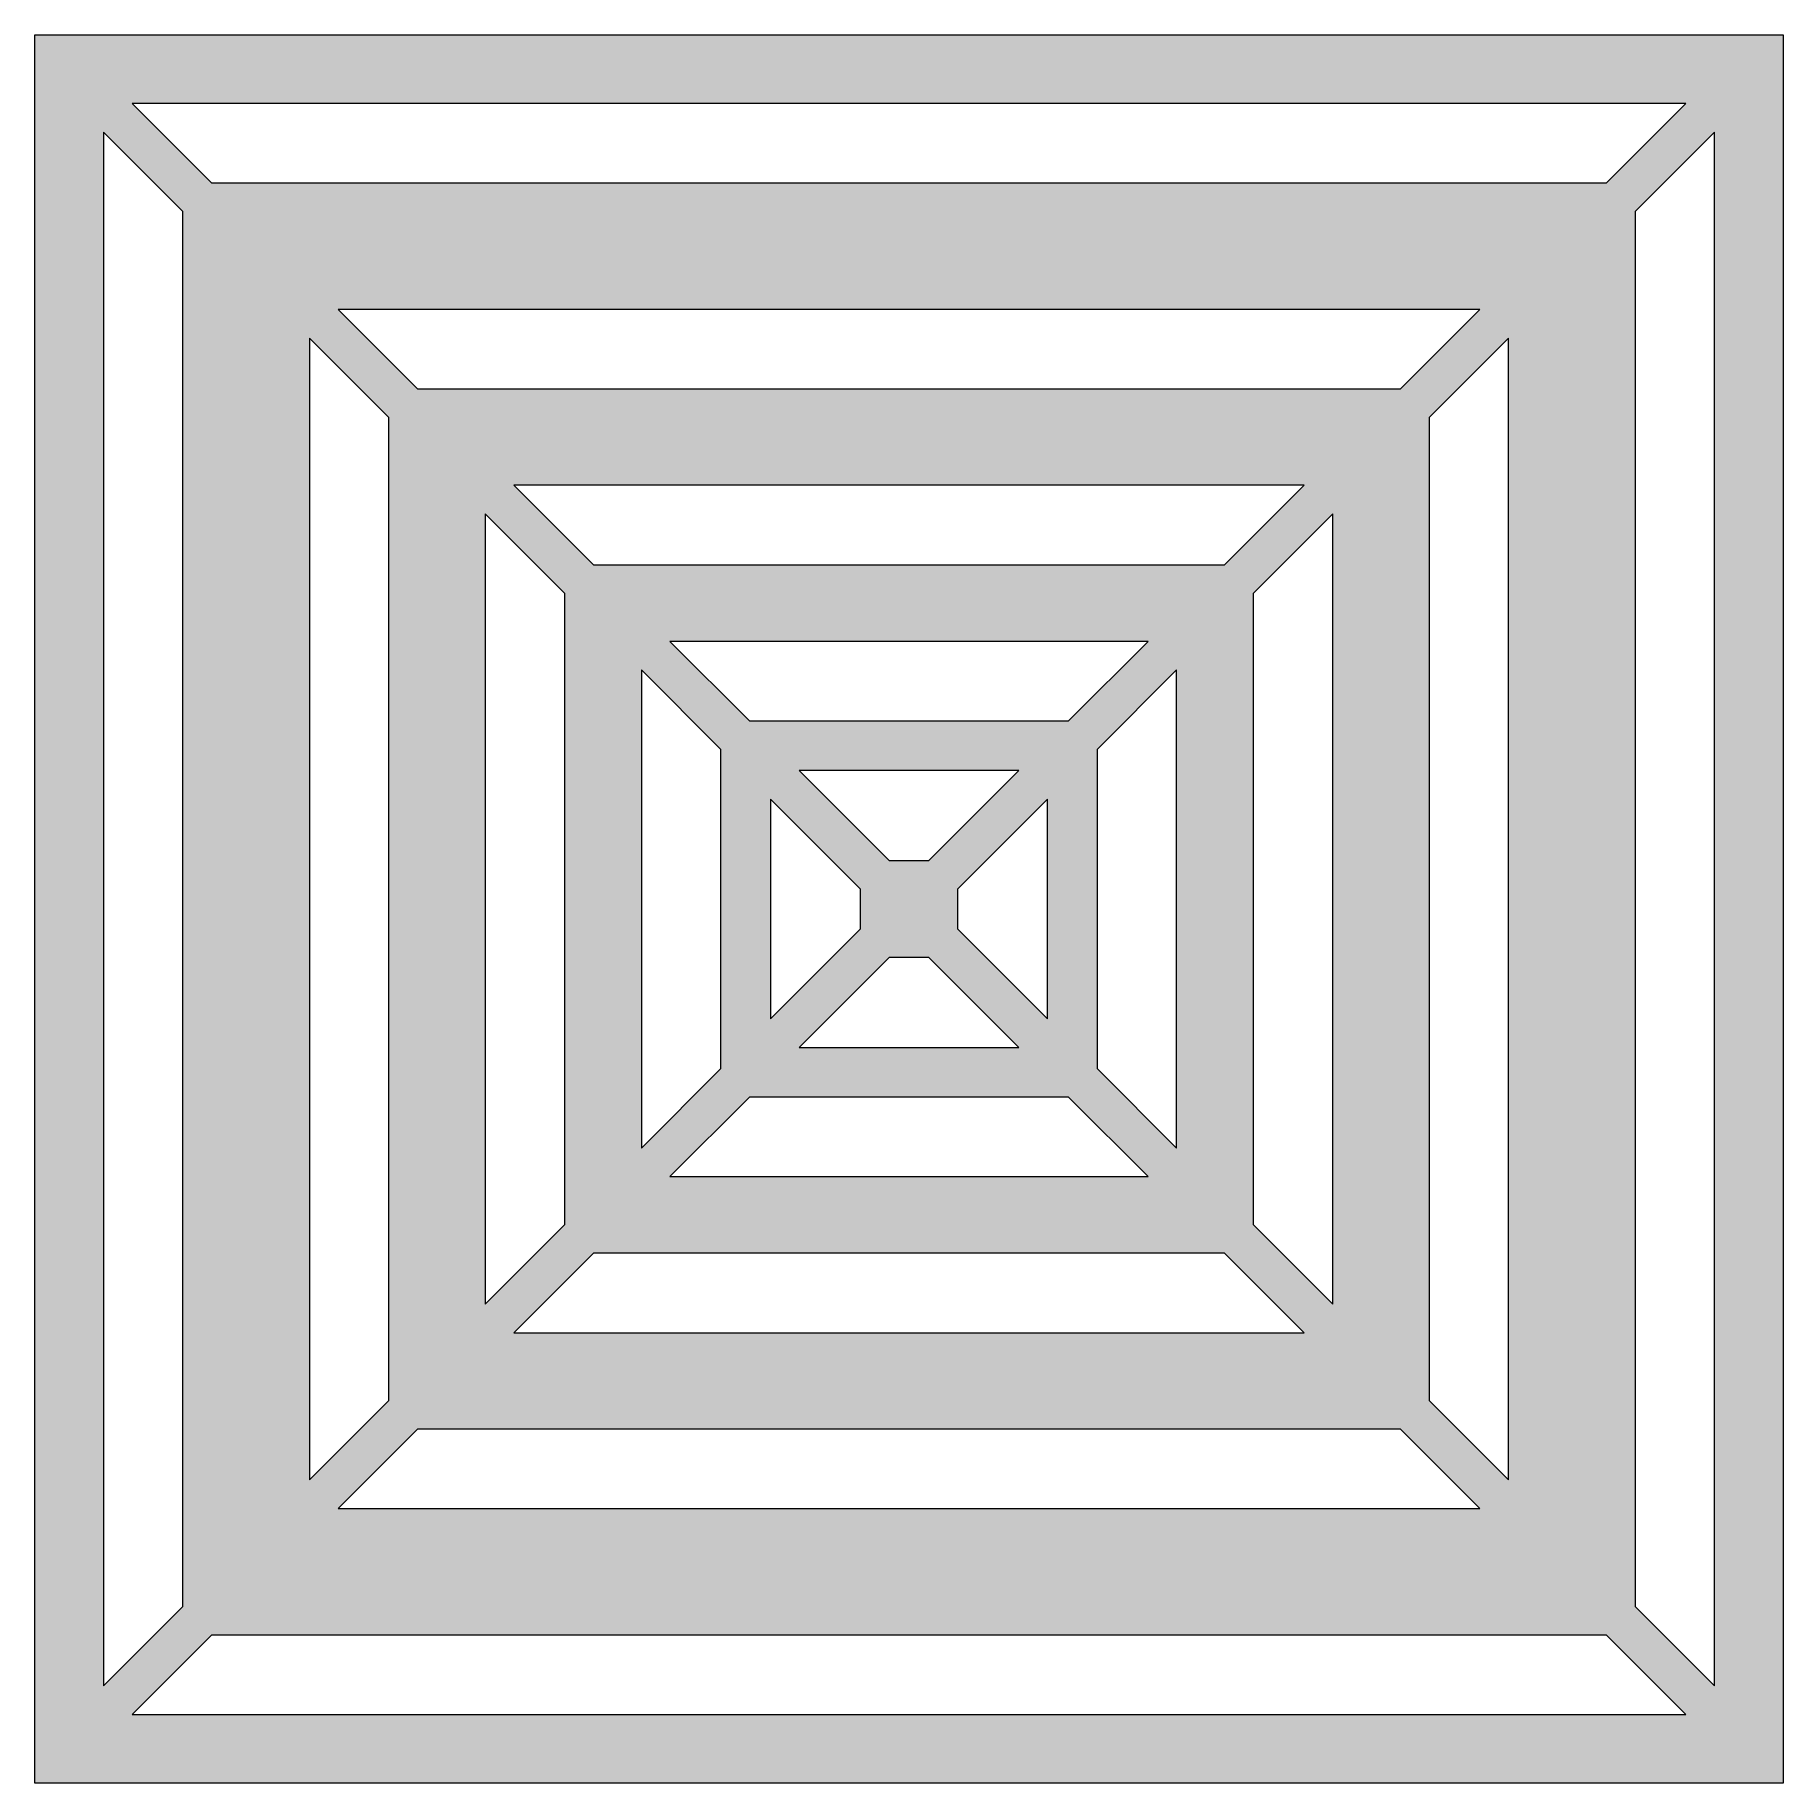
# Model space of a CAD drawing. Header units: inches. Extents: x 0 to 6, y -6 to 0.
import ezdxf

# ---------------------------------------------------------------- set-up
doc = ezdxf.new("R2010")
doc.units = ezdxf.units.IN
doc.header["$MEASUREMENT"] = 0
doc.layers.add('12-2 - Coasters Laser Cut', color=7, linetype='Continuous', lineweight=0)

msp = doc.modelspace()

# ---------------------------------------------------------------- hatches: boundary and pattern name
at = {"layer": '12-2 - Coasters Laser Cut', "true_color": 0x1d1d1b, "transparency": 33554687}
h = msp.add_hatch(color=250, dxfattribs=at)
h.dxf.hatch_style = 2
edge = h.paths.add_edge_path()
edge.add_spline(control_points=[(0.3331, -5.7651), (0.3331, -5.7651), (0.6059, -5.4923), (0.6059, -5.4923), (0.6059, -5.4923), (5.3941, -5.4923), (5.3941, -5.4923), (5.3941, -5.4923), (5.6669, -5.7651), (5.6669, -5.7651), (5.6669, -5.7651), (0.3331, -5.7651), (0.3331, -5.7651)], knot_values=[0, 0, 0, 0, 1, 1, 1, 2, 2, 2, 3, 3, 3, 4, 4, 4, 4], degree=3, periodic=0)
edge = h.paths.add_edge_path()
edge.add_spline(control_points=[(5.6669, -0.2349), (5.6669, -0.2349), (5.3941, -0.5077), (5.3941, -0.5077), (5.3941, -0.5077), (0.6059, -0.5077), (0.6059, -0.5077), (0.6059, -0.5077), (0.3331, -0.2349), (0.3331, -0.2349), (0.3331, -0.2349), (5.6669, -0.2349), (5.6669, -0.2349)], knot_values=[0, 0, 0, 0, 1, 1, 1, 2, 2, 2, 3, 3, 3, 4, 4, 4, 4], degree=3, periodic=0)
edge = h.paths.add_edge_path()
edge.add_spline(control_points=[(5.4923, -0.6058), (5.4923, -0.6058), (5.7651, -0.3331), (5.7651, -0.3331), (5.7651, -0.3331), (5.7651, -5.6669), (5.7651, -5.6669), (5.7651, -5.6669), (5.4923, -5.3942), (5.4923, -5.3942), (5.4923, -5.3942), (5.4923, -0.6058), (5.4923, -0.6058)], knot_values=[0, 0, 0, 0, 1, 1, 1, 2, 2, 2, 3, 3, 3, 4, 4, 4, 4], degree=3, periodic=0)
edge = h.paths.add_edge_path()
edge.add_spline(control_points=[(1.3132, -4.7849), (1.3132, -4.7849), (4.6868, -4.7849), (4.6868, -4.7849), (4.6868, -4.7849), (4.9595, -5.0577), (4.9595, -5.0577), (4.9595, -5.0577), (1.0405, -5.0577), (1.0405, -5.0577), (1.0405, -5.0577), (1.3132, -4.7849), (1.3132, -4.7849)], knot_values=[0, 0, 0, 0, 1, 1, 1, 2, 2, 2, 3, 3, 3, 4, 4, 4, 4], degree=3, periodic=0)
edge = h.paths.add_edge_path()
edge.add_spline(control_points=[(0.5077, -5.3941), (0.5077, -5.3941), (0.2349, -5.6669), (0.2349, -5.6669), (0.2349, -5.6669), (0.2349, -0.3331), (0.2349, -0.3331), (0.2349, -0.3331), (0.5077, -0.6059), (0.5077, -0.6059), (0.5077, -0.6059), (0.5077, -5.3941), (0.5077, -5.3941)], knot_values=[0, 0, 0, 0, 1, 1, 1, 2, 2, 2, 3, 3, 3, 4, 4, 4, 4], degree=3, periodic=0)
edge = h.paths.add_edge_path()
edge.add_spline(control_points=[(4.6868, -1.2151), (4.6868, -1.2151), (1.3132, -1.2151), (1.3132, -1.2151), (1.3132, -1.2151), (1.0405, -0.9423), (1.0405, -0.9423), (1.0405, -0.9423), (4.9595, -0.9423), (4.9595, -0.9423), (4.9595, -0.9423), (4.6868, -1.2151), (4.6868, -1.2151)], knot_values=[0, 0, 0, 0, 1, 1, 1, 2, 2, 2, 3, 3, 3, 4, 4, 4, 4], degree=3, periodic=0)
edge = h.paths.add_edge_path()
edge.add_spline(control_points=[(4.785, -1.3132), (4.785, -1.3132), (5.0577, -1.0404), (5.0577, -1.0404), (5.0577, -1.0404), (5.0577, -4.9596), (5.0577, -4.9596), (5.0577, -4.9596), (4.785, -4.6868), (4.785, -4.6868), (4.785, -4.6868), (4.785, -1.3132), (4.785, -1.3132)], knot_values=[0, 0, 0, 0, 1, 1, 1, 2, 2, 2, 3, 3, 3, 4, 4, 4, 4], degree=3, periodic=0)
edge = h.paths.add_edge_path()
edge.add_spline(control_points=[(1.9167, -4.1815), (1.9167, -4.1815), (4.0833, -4.1815), (4.0833, -4.1815), (4.0833, -4.1815), (4.3561, -4.4542), (4.3561, -4.4542), (4.3561, -4.4542), (1.6439, -4.4542), (1.6439, -4.4542), (1.6439, -4.4542), (1.9167, -4.1815), (1.9167, -4.1815)], knot_values=[0, 0, 0, 0, 1, 1, 1, 2, 2, 2, 3, 3, 3, 4, 4, 4, 4], degree=3, periodic=0)
edge = h.paths.add_edge_path()
edge.add_spline(control_points=[(1.2151, -4.6867), (1.2151, -4.6867), (0.9423, -4.9595), (0.9423, -4.9595), (0.9423, -4.9595), (0.9423, -1.0405), (0.9423, -1.0405), (0.9423, -1.0405), (1.2151, -1.3133), (1.2151, -1.3133), (1.2151, -1.3133), (1.2151, -4.6867), (1.2151, -4.6867)], knot_values=[0, 0, 0, 0, 1, 1, 1, 2, 2, 2, 3, 3, 3, 4, 4, 4, 4], degree=3, periodic=0)
edge = h.paths.add_edge_path()
edge.add_spline(control_points=[(4.0833, -1.8185), (4.0833, -1.8185), (1.9167, -1.8185), (1.9167, -1.8185), (1.9167, -1.8185), (1.6439, -1.5458), (1.6439, -1.5458), (1.6439, -1.5458), (4.3561, -1.5458), (4.3561, -1.5458), (4.3561, -1.5458), (4.0833, -1.8185), (4.0833, -1.8185)], knot_values=[0, 0, 0, 0, 1, 1, 1, 2, 2, 2, 3, 3, 3, 4, 4, 4, 4], degree=3, periodic=0)
edge = h.paths.add_edge_path()
edge.add_spline(control_points=[(4.1815, -1.9167), (4.1815, -1.9167), (4.4543, -1.6439), (4.4543, -1.6439), (4.4543, -1.6439), (4.4543, -4.3561), (4.4543, -4.3561), (4.4543, -4.3561), (4.1815, -4.0833), (4.1815, -4.0833), (4.1815, -4.0833), (4.1815, -1.9167), (4.1815, -1.9167)], knot_values=[0, 0, 0, 0, 1, 1, 1, 2, 2, 2, 3, 3, 3, 4, 4, 4, 4], degree=3, periodic=0)
edge = h.paths.add_edge_path()
edge.add_spline(control_points=[(2.4522, -3.6459), (2.4522, -3.6459), (3.5478, -3.6459), (3.5478, -3.6459), (3.5478, -3.6459), (3.8205, -3.9187), (3.8205, -3.9187), (3.8205, -3.9187), (2.1795, -3.9187), (2.1795, -3.9187), (2.1795, -3.9187), (2.4522, -3.6459), (2.4522, -3.6459)], knot_values=[0, 0, 0, 0, 1, 1, 1, 2, 2, 2, 3, 3, 3, 4, 4, 4, 4], degree=3, periodic=0)
edge = h.paths.add_edge_path()
edge.add_spline(control_points=[(1.8186, -4.0833), (1.8186, -4.0833), (1.5458, -4.356), (1.5458, -4.356), (1.5458, -4.356), (1.5458, -1.644), (1.5458, -1.644), (1.5458, -1.644), (1.8186, -1.9167), (1.8186, -1.9167), (1.8186, -1.9167), (1.8186, -4.0833), (1.8186, -4.0833)], knot_values=[0, 0, 0, 0, 1, 1, 1, 2, 2, 2, 3, 3, 3, 4, 4, 4, 4], degree=3, periodic=0)
edge = h.paths.add_edge_path()
edge.add_spline(control_points=[(3.5478, -2.3541), (3.5478, -2.3541), (2.4523, -2.3541), (2.4523, -2.3541), (2.4523, -2.3541), (2.1795, -2.0813), (2.1795, -2.0813), (2.1795, -2.0813), (3.8205, -2.0813), (3.8205, -2.0813), (3.8205, -2.0813), (3.5478, -2.3541), (3.5478, -2.3541)], knot_values=[0, 0, 0, 0, 1, 1, 1, 2, 2, 2, 3, 3, 3, 4, 4, 4, 4], degree=3, periodic=0)
edge = h.paths.add_edge_path()
edge.add_spline(control_points=[(3.646, -2.4522), (3.646, -2.4522), (3.9187, -2.1794), (3.9187, -2.1794), (3.9187, -2.1794), (3.9187, -3.8206), (3.9187, -3.8206), (3.9187, -3.8206), (3.646, -3.5478), (3.646, -3.5478), (3.646, -3.5478), (3.646, -2.4522), (3.646, -2.4522)], knot_values=[0, 0, 0, 0, 1, 1, 1, 2, 2, 2, 3, 3, 3, 4, 4, 4, 4], degree=3, periodic=0)
edge = h.paths.add_edge_path()
edge.add_spline(control_points=[(2.9318, -3.1663), (2.9318, -3.1663), (3.0682, -3.1663), (3.0682, -3.1663), (3.0682, -3.1663), (3.3769, -3.4751), (3.3769, -3.4751), (3.3769, -3.4751), (2.6231, -3.4751), (2.6231, -3.4751), (2.6231, -3.4751), (2.9318, -3.1663), (2.9318, -3.1663)], knot_values=[0, 0, 0, 0, 1, 1, 1, 2, 2, 2, 3, 3, 3, 4, 4, 4, 4], degree=3, periodic=0)
edge = h.paths.add_edge_path()
edge.add_spline(control_points=[(2.3541, -3.5477), (2.3541, -3.5477), (2.0813, -3.8205), (2.0813, -3.8205), (2.0813, -3.8205), (2.0813, -2.1795), (2.0813, -2.1795), (2.0813, -2.1795), (2.3541, -2.4523), (2.3541, -2.4523), (2.3541, -2.4523), (2.3541, -3.5477), (2.3541, -3.5477)], knot_values=[0, 0, 0, 0, 1, 1, 1, 2, 2, 2, 3, 3, 3, 4, 4, 4, 4], degree=3, periodic=0)
edge = h.paths.add_edge_path()
edge.add_spline(control_points=[(3.0682, -2.8337), (3.0682, -2.8337), (2.9318, -2.8337), (2.9318, -2.8337), (2.9318, -2.8337), (2.6231, -2.5249), (2.6231, -2.5249), (2.6231, -2.5249), (3.3769, -2.5249), (3.3769, -2.5249), (3.3769, -2.5249), (3.0682, -2.8337), (3.0682, -2.8337)], knot_values=[0, 0, 0, 0, 1, 1, 1, 2, 2, 2, 3, 3, 3, 4, 4, 4, 4], degree=3, periodic=0)
edge = h.paths.add_edge_path()
edge.add_spline(control_points=[(3.1664, -2.9318), (3.1664, -2.9318), (3.4751, -2.6231), (3.4751, -2.6231), (3.4751, -2.6231), (3.4751, -3.3769), (3.4751, -3.3769), (3.4751, -3.3769), (3.1664, -3.0682), (3.1664, -3.0682), (3.1664, -3.0682), (3.1664, -2.9318), (3.1664, -2.9318)], knot_values=[0, 0, 0, 0, 1, 1, 1, 2, 2, 2, 3, 3, 3, 4, 4, 4, 4], degree=3, periodic=0)
edge = h.paths.add_edge_path()
edge.add_spline(control_points=[(2.8337, -3.0682), (2.8337, -3.0682), (2.5249, -3.3769), (2.5249, -3.3769), (2.5249, -3.3769), (2.5249, -2.6231), (2.5249, -2.6231), (2.5249, -2.6231), (2.8337, -2.9318), (2.8337, -2.9318), (2.8337, -2.9318), (2.8337, -3.0682), (2.8337, -3.0682)], knot_values=[0, 0, 0, 0, 1, 1, 1, 2, 2, 2, 3, 3, 3, 4, 4, 4, 4], degree=3, periodic=0)
edge = h.paths.add_edge_path()
edge.add_spline(control_points=[(0, 0), (0, 0), (0, -6), (0, -6), (0, -6), (6, -6), (6, -6), (6, -6), (6, 0), (6, 0), (6, 0), (0, 0), (0, 0)], knot_values=[0, 0, 0, 0, 1, 1, 1, 2, 2, 2, 3, 3, 3, 4, 4, 4, 4], degree=3, periodic=0)

# ---------------------------------------------------------------- linework, layer by layer
at = {"layer": '12-2 - Coasters Laser Cut'}
for points in [[(0, 0), (0, 0), (0, -6), (0, -6), (0, -6), (6, -6), (6, -6), (6, -6), (6, 0), (6, 0), (6, 0), (0, 0), (0, 0)], [(5.6669, -0.2349), (5.6669, -0.2349), (5.3941, -0.5077), (5.3941, -0.5077), (5.3941, -0.5077), (0.6059, -0.5077), (0.6059, -0.5077), (0.6059, -0.5077), (0.3331, -0.2349), (0.3331, -0.2349), (0.3331, -0.2349), (5.6669, -0.2349), (5.6669, -0.2349)], [(0.5077, -5.3941), (0.5077, -5.3941), (0.2349, -5.6669), (0.2349, -5.6669), (0.2349, -5.6669), (0.2349, -0.3331), (0.2349, -0.3331), (0.2349, -0.3331), (0.5077, -0.6059), (0.5077, -0.6059), (0.5077, -0.6059), (0.5077, -5.3941), (0.5077, -5.3941)], [(5.4923, -0.6058), (5.4923, -0.6058), (5.7651, -0.3331), (5.7651, -0.3331), (5.7651, -0.3331), (5.7651, -5.6669), (5.7651, -5.6669), (5.7651, -5.6669), (5.4923, -5.3942), (5.4923, -5.3942), (5.4923, -5.3942), (5.4923, -0.6058), (5.4923, -0.6058)], [(4.6868, -1.2151), (4.6868, -1.2151), (1.3132, -1.2151), (1.3132, -1.2151), (1.3132, -1.2151), (1.0405, -0.9423), (1.0405, -0.9423), (1.0405, -0.9423), (4.9595, -0.9423), (4.9595, -0.9423), (4.9595, -0.9423), (4.6868, -1.2151), (4.6868, -1.2151)], [(1.2151, -4.6867), (1.2151, -4.6867), (0.9423, -4.9595), (0.9423, -4.9595), (0.9423, -4.9595), (0.9423, -1.0405), (0.9423, -1.0405), (0.9423, -1.0405), (1.2151, -1.3133), (1.2151, -1.3133), (1.2151, -1.3133), (1.2151, -4.6867), (1.2151, -4.6867)], [(4.785, -1.3132), (4.785, -1.3132), (5.0577, -1.0404), (5.0577, -1.0404), (5.0577, -1.0404), (5.0577, -4.9596), (5.0577, -4.9596), (5.0577, -4.9596), (4.785, -4.6868), (4.785, -4.6868), (4.785, -4.6868), (4.785, -1.3132), (4.785, -1.3132)], [(4.0833, -1.8185), (4.0833, -1.8185), (1.9167, -1.8185), (1.9167, -1.8185), (1.9167, -1.8185), (1.6439, -1.5458), (1.6439, -1.5458), (1.6439, -1.5458), (4.3561, -1.5458), (4.3561, -1.5458), (4.3561, -1.5458), (4.0833, -1.8185), (4.0833, -1.8185)], [(1.8186, -4.0833), (1.8186, -4.0833), (1.5458, -4.356), (1.5458, -4.356), (1.5458, -4.356), (1.5458, -1.644), (1.5458, -1.644), (1.5458, -1.644), (1.8186, -1.9167), (1.8186, -1.9167), (1.8186, -1.9167), (1.8186, -4.0833), (1.8186, -4.0833)], [(4.1815, -1.9167), (4.1815, -1.9167), (4.4543, -1.6439), (4.4543, -1.6439), (4.4543, -1.6439), (4.4543, -4.3561), (4.4543, -4.3561), (4.4543, -4.3561), (4.1815, -4.0833), (4.1815, -4.0833), (4.1815, -4.0833), (4.1815, -1.9167), (4.1815, -1.9167)], [(3.5478, -2.3541), (3.5478, -2.3541), (2.4523, -2.3541), (2.4523, -2.3541), (2.4523, -2.3541), (2.1795, -2.0813), (2.1795, -2.0813), (2.1795, -2.0813), (3.8205, -2.0813), (3.8205, -2.0813), (3.8205, -2.0813), (3.5478, -2.3541), (3.5478, -2.3541)], [(2.3541, -3.5477), (2.3541, -3.5477), (2.0813, -3.8205), (2.0813, -3.8205), (2.0813, -3.8205), (2.0813, -2.1795), (2.0813, -2.1795), (2.0813, -2.1795), (2.3541, -2.4523), (2.3541, -2.4523), (2.3541, -2.4523), (2.3541, -3.5477), (2.3541, -3.5477)], [(3.646, -2.4522), (3.646, -2.4522), (3.9187, -2.1794), (3.9187, -2.1794), (3.9187, -2.1794), (3.9187, -3.8206), (3.9187, -3.8206), (3.9187, -3.8206), (3.646, -3.5478), (3.646, -3.5478), (3.646, -3.5478), (3.646, -2.4522), (3.646, -2.4522)], [(3.0682, -2.8337), (3.0682, -2.8337), (2.9318, -2.8337), (2.9318, -2.8337), (2.9318, -2.8337), (2.6231, -2.5249), (2.6231, -2.5249), (2.6231, -2.5249), (3.3769, -2.5249), (3.3769, -2.5249), (3.3769, -2.5249), (3.0682, -2.8337), (3.0682, -2.8337)], [(2.8337, -3.0682), (2.8337, -3.0682), (2.5249, -3.3769), (2.5249, -3.3769), (2.5249, -3.3769), (2.5249, -2.6231), (2.5249, -2.6231), (2.5249, -2.6231), (2.8337, -2.9318), (2.8337, -2.9318), (2.8337, -2.9318), (2.8337, -3.0682), (2.8337, -3.0682)], [(3.1664, -2.9318), (3.1664, -2.9318), (3.4751, -2.6231), (3.4751, -2.6231), (3.4751, -2.6231), (3.4751, -3.3769), (3.4751, -3.3769), (3.4751, -3.3769), (3.1664, -3.0682), (3.1664, -3.0682), (3.1664, -3.0682), (3.1664, -2.9318), (3.1664, -2.9318)], [(2.9318, -3.1663), (2.9318, -3.1663), (3.0682, -3.1663), (3.0682, -3.1663), (3.0682, -3.1663), (3.3769, -3.4751), (3.3769, -3.4751), (3.3769, -3.4751), (2.6231, -3.4751), (2.6231, -3.4751), (2.6231, -3.4751), (2.9318, -3.1663), (2.9318, -3.1663)], [(2.4522, -3.6459), (2.4522, -3.6459), (3.5478, -3.6459), (3.5478, -3.6459), (3.5478, -3.6459), (3.8205, -3.9187), (3.8205, -3.9187), (3.8205, -3.9187), (2.1795, -3.9187), (2.1795, -3.9187), (2.1795, -3.9187), (2.4522, -3.6459), (2.4522, -3.6459)], [(1.9167, -4.1815), (1.9167, -4.1815), (4.0833, -4.1815), (4.0833, -4.1815), (4.0833, -4.1815), (4.3561, -4.4542), (4.3561, -4.4542), (4.3561, -4.4542), (1.6439, -4.4542), (1.6439, -4.4542), (1.6439, -4.4542), (1.9167, -4.1815), (1.9167, -4.1815)], [(1.3132, -4.7849), (1.3132, -4.7849), (4.6868, -4.7849), (4.6868, -4.7849), (4.6868, -4.7849), (4.9595, -5.0577), (4.9595, -5.0577), (4.9595, -5.0577), (1.0405, -5.0577), (1.0405, -5.0577), (1.0405, -5.0577), (1.3132, -4.7849), (1.3132, -4.7849)], [(0.3331, -5.7651), (0.3331, -5.7651), (0.6059, -5.4923), (0.6059, -5.4923), (0.6059, -5.4923), (5.3941, -5.4923), (5.3941, -5.4923), (5.3941, -5.4923), (5.6669, -5.7651), (5.6669, -5.7651), (5.6669, -5.7651), (0.3331, -5.7651), (0.3331, -5.7651)]]:
    msp.add_open_spline(points, degree=3, knots=[0, 0, 0, 0, 1, 1, 1, 2, 2, 2, 3, 3, 3, 4, 4, 4, 4], dxfattribs=at)

doc.saveas('drawing.dxf')
